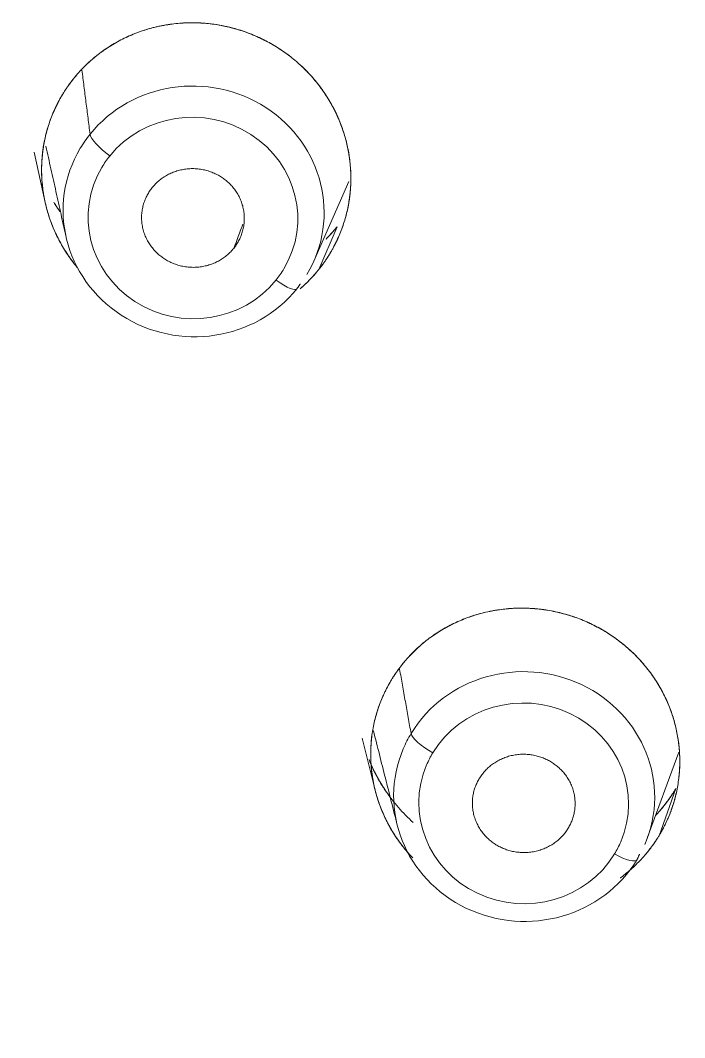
# Model space of a CAD drawing. Extents: x 6453 to 7582, y 0 to 827.
# Drawn here: x 6933.23 to 6940.98, y 501.82 to 513.7 of the extents above; entities that cross this region are included whole.
import ezdxf

# ---------------------------------------------------------------- set-up
doc = ezdxf.new("R2010")
doc.units = 0
doc.header["$LTSCALE"] = 30
doc.header["$MEASUREMENT"] = 0
doc.linetypes.add('HIDDEN2', pattern=[4.7625, 3.175, -1.5875])
doc.layers.add('1', color=7, linetype='CONTINUOUS')
doc.layers.add('2', color=1, linetype='HIDDEN2')

msp = doc.modelspace()

# ---------------------------------------------------------------- linework, layer by layer
at = {"layer": '1', "color": 7, "linetype": 'Continuous', "lineweight": 18}
for p, q in [((6933.386, 512.155), (6933.516, 511.569)), ((6933.386, 512.155), (6933.516, 511.569)), ((6936.652, 510.884), (6937.063, 511.814)), ((6936.924, 511.286), (6936.71, 510.786)), ((6936.924, 511.286), (6936.71, 510.786)), ((6936.71, 510.786), (6936.924, 511.286)), ((6936.71, 510.786), (6936.924, 511.286)), ((6936.938, 511.159), (6936.94, 511.164)), ((6937.216, 505.316), (6937.369, 504.71)), ((6937.216, 505.316), (6937.369, 504.71)), ((6940.546, 504.149), (6940.914, 505.155)), ((6940.881, 504.729), (6940.683, 504.179)), ((6940.881, 504.729), (6940.683, 504.179)), ((6940.683, 504.179), (6940.881, 504.729)), ((6940.683, 504.179), (6940.881, 504.729)), ((6940.823, 504.47), (6940.824, 504.472))]:
    msp.add_line(p, q, dxfattribs=at)
for centre, major_axis, ratio, start_param, end_param in [((6959.952, 496.519), (-59.628, 0), 0.953717, 3.141593, 6.283185), ((6959.952, 496.519), (-59.628, 0), 0.953717, 3.141593, 6.274276), ((6935.249, 511.465), (-1.517, 0.15), 0.959525, 2.716861, 5.722904), ((6935.249, 511.465), (-1.517, 0.15), 0.959525, 5.858453, 8.864497), ((6939.108, 504.636), (-1.522, 0.079), 0.956196, 2.802833, 5.808917), ((6939.108, 504.636), (-1.522, 0.079), 0.956196, 5.944426, 8.95051)]:
    msp.add_ellipse(centre, major_axis=major_axis, ratio=ratio, start_param=start_param, end_param=end_param, dxfattribs=at)
at = {"layer": '1', "color": 7, "linetype": 'Continuous', "lineweight": 13}
for centre, major_axis, ratio, start_param, end_param in [((6935.241, 511.388), (-1.219, 0.12), 0.959525, 2.716861, 5.722904), ((6935.249, 511.465), (-1.517, 0.15), 0.959525, 5.722904, 5.858453), ((6934.278, 512.196), (-0.234, 0.188), 0.238566, 0.242837, 1.725525), ((6935.241, 511.388), (-1.219, 0.12), 0.959525, 5.722904, 5.858453), ((6935.241, 511.388), (-1.219, 0.12), 0.959525, 5.858453, 8.864497), ((6935.241, 511.388), (-1.219, 0.12), 0.959525, 2.581311, 2.716861), ((6936.221, 510.748), (0.234, -0.188), 0.238566, 4.867118, 6.349806), ((6939.103, 504.556), (-1.223, 0.063), 0.956196, 2.802833, 5.808917), ((6939.108, 504.636), (-1.522, 0.079), 0.956196, 5.808917, 5.944426), ((6938.047, 505.234), (-0.257, 0.155), 0.260419, 0.225226, 1.709706), ((6939.103, 504.556), (-1.223, 0.063), 0.956196, 5.808917, 5.944426), ((6939.103, 504.556), (-1.223, 0.063), 0.956196, 5.944426, 8.95051), ((6939.103, 504.556), (-1.223, 0.063), 0.956196, 2.667324, 2.802833), ((6940.169, 504.053), (-0.257, 0.155), 0.260419, 1.709706, 3.194185)]:
    msp.add_ellipse(centre, major_axis=major_axis, ratio=ratio, start_param=start_param, end_param=end_param, dxfattribs=at)
at = {"layer": '1', "color": 7, "linetype": 'Continuous', "lineweight": 18}
for points, knots in [([(6962.419, 439.668), (6962.999, 439.691), (6964.676, 439.78), (6967.443, 440.04), (6970.703, 440.52), (6973.93, 441.172), (6977.115, 441.992), (6980.248, 442.979), (6983.318, 444.129), (6986.318, 445.439), (6989.237, 446.905), (6992.067, 448.523), (6994.799, 450.287), (6997.425, 452.192), (6999.937, 454.232), (7002.327, 456.402), (7004.588, 458.694), (7006.713, 461.101), (7008.695, 463.617), (7010.529, 466.233), (7012.208, 468.942), (7013.729, 471.735), (7015.085, 474.604), (7016.274, 477.54), (7017.291, 480.534), (7018.133, 483.576), (7018.799, 486.659), (7019.284, 489.772), (7019.59, 492.905), (7019.713, 496.05), (7019.655, 499.196), (7019.414, 502.335), (7018.993, 505.456), (7018.391, 508.55), (7017.612, 511.608), (7016.657, 514.62), (7015.53, 517.578), (7014.233, 520.471), (7012.77, 523.292), (7011.147, 526.031), (7009.368, 528.681), (7007.439, 531.234), (7005.364, 533.681), (7003.152, 536.015), (7000.807, 538.229), (6998.339, 540.316), (6995.753, 542.27), (6993.058, 544.085), (6990.263, 545.755), (6987.375, 547.276), (6984.403, 548.643), (6981.357, 549.85), (6978.245, 550.896), (6975.078, 551.776), (6971.865, 552.489), (6968.616, 553.031), (6965.34, 553.401), (6962.047, 553.598), (6958.749, 553.622), (6955.453, 553.471), (6952.172, 553.148), (6948.914, 552.652), (6945.69, 551.986), (6942.51, 551.151), (6939.382, 550.149), (6936.317, 548.985), (6933.324, 547.661), (6930.413, 546.181), (6927.591, 544.551), (6924.868, 542.774), (6922.252, 540.857), (6919.75, 538.805), (6917.371, 536.624), (6915.122, 534.322), (6913.01, 531.904), (6911.04, 529.379), (6909.22, 526.755), (6907.554, 524.038), (6906.048, 521.238), (6904.706, 518.363), (6903.532, 515.422), (6902.531, 512.423), (6901.704, 509.377), (6901.055, 506.291), (6900.585, 503.176), (6900.295, 500.041), (6900.188, 496.896), (6900.263, 493.75), (6900.519, 490.612), (6900.956, 487.493), (6901.573, 484.402), (6902.368, 481.348), (6903.339, 478.34), (6904.481, 475.388), (6905.793, 472.5), (6907.27, 469.686), (6908.907, 466.954), (6910.699, 464.313), (6912.642, 461.769), (6914.729, 459.332), (6916.953, 457.008), (6919.309, 454.805), (6921.788, 452.73), (6924.384, 450.788), (6927.088, 448.985), (6929.892, 447.328), (6932.788, 445.82), (6935.766, 444.468), (6938.818, 443.274), (6941.935, 442.243), (6945.107, 441.377), (6948.323, 440.68), (6951.575, 440.153), (6954.634, 439.822), (6956.606, 439.702), (6957.484, 439.668)], [0, 0, 0, 0, 0.004702, 0.013606, 0.022511, 0.031416, 0.040321, 0.049226, 0.058131, 0.067035, 0.07594, 0.084844, 0.093748, 0.102652, 0.111556, 0.120459, 0.129362, 0.138265, 0.147168, 0.15607, 0.164972, 0.173874, 0.182775, 0.191676, 0.200577, 0.209478, 0.218378, 0.227279, 0.236179, 0.245079, 0.253978, 0.262878, 0.271778, 0.280678, 0.289578, 0.298478, 0.307379, 0.316279, 0.32518, 0.334081, 0.342982, 0.351884, 0.360785, 0.369687, 0.37859, 0.387493, 0.396396, 0.405299, 0.414202, 0.423106, 0.43201, 0.440914, 0.449818, 0.458723, 0.467628, 0.476532, 0.485437, 0.494342, 0.503247, 0.512152, 0.521057, 0.529962, 0.538867, 0.547772, 0.556677, 0.565582, 0.574486, 0.583391, 0.592295, 0.601199, 0.610103, 0.619007, 0.62791, 0.636813, 0.645716, 0.654619, 0.663521, 0.672423, 0.681325, 0.690226, 0.699127, 0.708028, 0.716929, 0.725829, 0.734729, 0.743629, 0.752529, 0.761429, 0.770329, 0.779229, 0.788129, 0.797029, 0.805929, 0.814829, 0.82373, 0.832631, 0.841532, 0.850433, 0.859334, 0.868236, 0.877138, 0.886041, 0.894944, 0.903847, 0.91275, 0.921653, 0.930557, 0.939461, 0.948365, 0.95727, 0.966174, 0.975079, 0.983983, 0.992888, 1, 1, 1, 1]), ([(6995.778, 451.033), (6996.33, 451.416), (6997.748, 452.443), (6999.935, 454.234), (7002.327, 456.401), (7004.588, 458.694), (7006.713, 461.101), (7008.695, 463.617), (7010.529, 466.233), (7012.208, 468.942), (7013.729, 471.735), (7015.085, 474.604), (7016.274, 477.54), (7017.291, 480.534), (7018.133, 483.576), (7018.799, 486.659), (7019.284, 489.772), (7019.59, 492.905), (7019.713, 496.05), (7019.655, 499.196), (7019.414, 502.335), (7018.993, 505.456), (7018.391, 508.55), (7017.612, 511.608), (7016.657, 514.62), (7015.53, 517.578), (7014.233, 520.471), (7012.77, 523.292), (7011.147, 526.031), (7009.368, 528.681), (7007.439, 531.234), (7005.364, 533.681), (7003.152, 536.015), (7000.807, 538.229), (6998.339, 540.316), (6995.753, 542.27), (6993.058, 544.085), (6990.263, 545.755), (6987.375, 547.276), (6984.403, 548.643), (6981.357, 549.85), (6978.245, 550.896), (6975.078, 551.776), (6971.865, 552.489), (6968.616, 553.031), (6965.34, 553.401), (6962.047, 553.598), (6958.749, 553.622), (6955.453, 553.471), (6952.172, 553.148), (6948.914, 552.652), (6945.69, 551.986), (6942.51, 551.151), (6939.382, 550.149), (6936.317, 548.985), (6933.324, 547.661), (6930.413, 546.181), (6927.591, 544.551), (6924.868, 542.774), (6922.252, 540.857), (6919.75, 538.805), (6917.371, 536.624), (6915.122, 534.322), (6913.01, 531.904), (6911.04, 529.379), (6909.22, 526.755), (6907.554, 524.038), (6906.048, 521.238), (6904.706, 518.363), (6903.532, 515.422), (6902.531, 512.423), (6901.704, 509.377), (6901.055, 506.291), (6900.585, 503.176), (6900.295, 500.041), (6900.188, 496.896), (6900.263, 493.75), (6900.519, 490.612), (6900.956, 487.493), (6901.573, 484.402), (6902.368, 481.348), (6903.339, 478.34), (6904.481, 475.388), (6905.793, 472.5), (6907.27, 469.686), (6908.907, 466.954), (6910.699, 464.313), (6912.642, 461.769), (6914.729, 459.332), (6916.954, 457.009), (6919.307, 454.804), (6921.793, 452.736), (6923.685, 451.284), (6924.774, 450.56), (6924.962, 450.437)], [0, 0, 0, 0, 0.006833, 0.017845, 0.028856, 0.039868, 0.050878, 0.061889, 0.072899, 0.083908, 0.094918, 0.105926, 0.116935, 0.127943, 0.138951, 0.149959, 0.160966, 0.171973, 0.18298, 0.193987, 0.204994, 0.216001, 0.227008, 0.238016, 0.249023, 0.26003, 0.271038, 0.282046, 0.293055, 0.304063, 0.315072, 0.326082, 0.337091, 0.348102, 0.359112, 0.370123, 0.381134, 0.392146, 0.403157, 0.414169, 0.425182, 0.436194, 0.447207, 0.45822, 0.469233, 0.480246, 0.491259, 0.502272, 0.513286, 0.524299, 0.535313, 0.546326, 0.557339, 0.568352, 0.579365, 0.590378, 0.601391, 0.612403, 0.623416, 0.634428, 0.645439, 0.656451, 0.667462, 0.678472, 0.689483, 0.700493, 0.711502, 0.722512, 0.73352, 0.744529, 0.755537, 0.766545, 0.777553, 0.78856, 0.799567, 0.810574, 0.821581, 0.832588, 0.843595, 0.854602, 0.865609, 0.876617, 0.887624, 0.898632, 0.90964, 0.920649, 0.931657, 0.942666, 0.953676, 0.964686, 0.975696, 0.986706, 0.997717, 1, 1, 1, 1]), ([(6933.849, 513.017), (6933.854, 513.022), (6933.863, 513.033), (6933.876, 513.049), (6933.89, 513.065), (6933.904, 513.081), (6933.918, 513.097), (6933.932, 513.112), (6933.946, 513.127), (6933.961, 513.142), (6933.976, 513.157), (6933.991, 513.172), (6934.006, 513.187), (6934.021, 513.201), (6934.037, 513.215), (6934.053, 513.229), (6934.068, 513.243), (6934.085, 513.257), (6934.118, 513.285), (6934.171, 513.325), (6934.245, 513.376), (6934.321, 513.424), (6934.426, 513.481), (6934.563, 513.544), (6934.733, 513.601), (6934.908, 513.642), (6935.086, 513.664), (6935.265, 513.67), (6935.445, 513.657), (6935.622, 513.628), (6935.797, 513.581), (6935.968, 513.518), (6936.132, 513.437), (6936.288, 513.341), (6936.433, 513.232), (6936.565, 513.11), (6936.684, 512.977), (6936.788, 512.835), (6936.877, 512.686), (6936.951, 512.531), (6937.008, 512.372), (6937.05, 512.21), (6937.077, 512.045), (6937.087, 511.879), (6937.082, 511.712), (6937.06, 511.546), (6937.028, 511.41), (6936.995, 511.303), (6936.966, 511.224), (6936.933, 511.146), (6936.903, 511.084), (6936.878, 511.037), (6936.859, 511.004), (6936.84, 510.972), (6936.82, 510.94), (6936.799, 510.908), (6936.778, 510.877), (6936.756, 510.846), (6936.733, 510.816), (6936.718, 510.796), (6936.71, 510.786)], [0, 0, 0, 0, 0.003802, 0.0076, 0.011396, 0.01519, 0.018982, 0.022773, 0.026564, 0.030354, 0.034144, 0.037935, 0.041727, 0.045521, 0.049317, 0.053115, 0.056916, 0.060721, 0.064529, 0.08064, 0.096722, 0.112812, 0.128946, 0.161043, 0.193129, 0.224893, 0.256654, 0.288251, 0.31984, 0.351616, 0.383225, 0.415202, 0.447226, 0.479497, 0.511374, 0.542994, 0.574614, 0.605652, 0.636433, 0.666702, 0.696891, 0.726891, 0.756741, 0.786751, 0.81672, 0.847032, 0.877323, 0.892617, 0.907871, 0.923127, 0.938426, 0.94529, 0.95214, 0.958979, 0.965811, 0.97264, 0.979469, 0.986303, 0.993146, 1, 1, 1, 1]), ([(6933.849, 513.017), (6933.854, 513.022), (6933.863, 513.033), (6933.876, 513.049), (6933.89, 513.065), (6933.904, 513.081), (6933.918, 513.097), (6933.932, 513.112), (6933.946, 513.127), (6933.961, 513.142), (6933.976, 513.157), (6933.991, 513.172), (6934.006, 513.187), (6934.021, 513.201), (6934.037, 513.215), (6934.053, 513.229), (6934.068, 513.243), (6934.085, 513.257), (6934.118, 513.285), (6934.171, 513.325), (6934.245, 513.376), (6934.321, 513.424), (6934.426, 513.481), (6934.563, 513.544), (6934.733, 513.601), (6934.908, 513.642), (6935.086, 513.664), (6935.265, 513.67), (6935.445, 513.657), (6935.622, 513.628), (6935.797, 513.581), (6935.968, 513.518), (6936.132, 513.437), (6936.288, 513.341), (6936.433, 513.232), (6936.565, 513.11), (6936.684, 512.977), (6936.788, 512.835), (6936.877, 512.686), (6936.951, 512.531), (6937.008, 512.372), (6937.05, 512.21), (6937.077, 512.045), (6937.087, 511.879), (6937.082, 511.712), (6937.06, 511.546), (6937.028, 511.41), (6936.995, 511.303), (6936.966, 511.224), (6936.933, 511.146), (6936.903, 511.084), (6936.878, 511.037), (6936.859, 511.004), (6936.84, 510.972), (6936.82, 510.94), (6936.799, 510.908), (6936.778, 510.877), (6936.756, 510.846), (6936.733, 510.816), (6936.718, 510.796), (6936.71, 510.786)], [0, 0, 0, 0, 0.003802, 0.0076, 0.011396, 0.01519, 0.018982, 0.022773, 0.026564, 0.030354, 0.034144, 0.037935, 0.041727, 0.045521, 0.049317, 0.053115, 0.056916, 0.060721, 0.064529, 0.08064, 0.096722, 0.112812, 0.128946, 0.161043, 0.193129, 0.224893, 0.256654, 0.288251, 0.31984, 0.351616, 0.383225, 0.415202, 0.447226, 0.479497, 0.511374, 0.542994, 0.574614, 0.605652, 0.636433, 0.666702, 0.696891, 0.726891, 0.756741, 0.786751, 0.81672, 0.847032, 0.877323, 0.892617, 0.907871, 0.923127, 0.938426, 0.94529, 0.95214, 0.958979, 0.965811, 0.97264, 0.979469, 0.986303, 0.993146, 1, 1, 1, 1]), ([(6936.71, 510.786), (6936.714, 510.792), (6936.723, 510.803), (6936.736, 510.819), (6936.748, 510.836), (6936.76, 510.852), (6936.773, 510.869), (6936.785, 510.886), (6936.796, 510.904), (6936.808, 510.921), (6936.819, 510.939), (6936.831, 510.957), (6936.842, 510.975), (6936.852, 510.993), (6936.863, 511.011), (6936.873, 511.029), (6936.883, 511.048), (6936.903, 511.086), (6936.931, 511.143), (6936.965, 511.222), (6936.995, 511.302), (6937.027, 511.407), (6937.059, 511.54), (6937.081, 511.704), (6937.088, 511.873), (6937.077, 512.038), (6937.053, 512.198), (6937.013, 512.356), (6936.955, 512.521), (6936.883, 512.674), (6936.794, 512.827), (6936.684, 512.978), (6936.578, 513.095), (6936.492, 513.177), (6936.441, 513.222), (6936.39, 513.263), (6936.337, 513.304), (6936.273, 513.349), (6936.2, 513.395), (6936.103, 513.451), (6935.971, 513.516), (6935.815, 513.575), (6935.668, 513.616), (6935.501, 513.65), (6935.306, 513.67), (6935.093, 513.665), (6934.901, 513.64), (6934.723, 513.598), (6934.556, 513.541), (6934.423, 513.48), (6934.32, 513.423), (6934.243, 513.375), (6934.169, 513.324), (6934.111, 513.278), (6934.067, 513.242), (6934.037, 513.216), (6934.008, 513.189), (6933.98, 513.162), (6933.952, 513.134), (6933.925, 513.105), (6933.899, 513.076), (6933.874, 513.047), (6933.858, 513.027), (6933.849, 513.017)], [0, 0, 0, 0, 0.003751, 0.007508, 0.011272, 0.015041, 0.018817, 0.022599, 0.026387, 0.030182, 0.033982, 0.037789, 0.041602, 0.045421, 0.049246, 0.053078, 0.056916, 0.06076, 0.076251, 0.091734, 0.107209, 0.122676, 0.151587, 0.181278, 0.212085, 0.243257, 0.270306, 0.29912, 0.331036, 0.36356, 0.389396, 0.425376, 0.462543, 0.472639, 0.488618, 0.498083, 0.507095, 0.523982, 0.539252, 0.552793, 0.583149, 0.616794, 0.640144, 0.663523, 0.706679, 0.743348, 0.776494, 0.809229, 0.840608, 0.871057, 0.887322, 0.903598, 0.919887, 0.936187, 0.943366, 0.950522, 0.957657, 0.964769, 0.971859, 0.978927, 0.985974, 0.992998, 1, 1, 1, 1]), ([(6936.71, 510.786), (6936.714, 510.792), (6936.723, 510.803), (6936.736, 510.819), (6936.748, 510.836), (6936.76, 510.852), (6936.773, 510.869), (6936.785, 510.886), (6936.796, 510.904), (6936.808, 510.921), (6936.819, 510.939), (6936.831, 510.957), (6936.842, 510.975), (6936.852, 510.993), (6936.863, 511.011), (6936.873, 511.029), (6936.883, 511.048), (6936.903, 511.086), (6936.931, 511.143), (6936.965, 511.222), (6936.995, 511.302), (6937.027, 511.407), (6937.059, 511.54), (6937.081, 511.704), (6937.088, 511.873), (6937.077, 512.038), (6937.053, 512.198), (6937.013, 512.356), (6936.955, 512.521), (6936.883, 512.674), (6936.794, 512.827), (6936.684, 512.978), (6936.578, 513.095), (6936.492, 513.177), (6936.441, 513.222), (6936.39, 513.263), (6936.337, 513.304), (6936.273, 513.349), (6936.2, 513.395), (6936.103, 513.451), (6935.971, 513.516), (6935.817, 513.574), (6935.673, 513.615), (6935.548, 513.641), (6935.406, 513.66), (6935.252, 513.669), (6935.078, 513.663), (6934.901, 513.64), (6934.723, 513.598), (6934.556, 513.541), (6934.423, 513.48), (6934.32, 513.423), (6934.243, 513.375), (6934.169, 513.324), (6934.111, 513.278), (6934.067, 513.242), (6934.037, 513.216), (6934.008, 513.189), (6933.98, 513.162), (6933.952, 513.134), (6933.925, 513.105), (6933.899, 513.076), (6933.874, 513.047), (6933.858, 513.027), (6933.849, 513.017)], [0, 0, 0, 0, 0.003751, 0.007508, 0.011272, 0.015041, 0.018817, 0.022598, 0.026387, 0.030181, 0.033981, 0.037788, 0.041601, 0.04542, 0.049245, 0.053076, 0.056914, 0.060758, 0.076249, 0.091732, 0.107206, 0.122673, 0.151583, 0.181273, 0.212079, 0.24325, 0.270298, 0.299112, 0.331027, 0.36355, 0.389385, 0.425364, 0.46253, 0.472625, 0.488604, 0.498069, 0.50708, 0.523967, 0.539236, 0.552777, 0.583132, 0.616777, 0.639319, 0.661789, 0.684188, 0.71451, 0.743356, 0.7765, 0.809235, 0.840612, 0.87106, 0.887325, 0.903601, 0.919889, 0.936189, 0.943367, 0.950524, 0.957658, 0.96477, 0.97186, 0.978928, 0.985974, 0.992998, 1, 1, 1, 1]), ([(6933.85, 510.862), (6933.839, 510.876), (6933.792, 510.938), (6933.717, 511.053), (6933.634, 511.211), (6933.569, 511.375), (6933.519, 511.544), (6933.487, 511.717), (6933.472, 511.89), (6933.475, 512.064), (6933.495, 512.236), (6933.527, 512.377), (6933.56, 512.487), (6933.589, 512.568), (6933.623, 512.648), (6933.653, 512.712), (6933.679, 512.76), (6933.697, 512.794), (6933.717, 512.827), (6933.737, 512.86), (6933.758, 512.892), (6933.78, 512.924), (6933.802, 512.956), (6933.825, 512.987), (6933.841, 513.007), (6933.849, 513.017)], [0, 0, 0, 0, 0.022644, 0.098792, 0.174239, 0.24999, 0.32498, 0.400283, 0.475137, 0.549957, 0.624664, 0.699439, 0.736907, 0.774338, 0.811812, 0.849407, 0.866214, 0.882986, 0.899731, 0.916455, 0.933164, 0.949867, 0.966569, 0.983278, 1, 1, 1, 1]), ([(6933.85, 510.862), (6933.839, 510.876), (6933.792, 510.938), (6933.717, 511.053), (6933.634, 511.211), (6933.569, 511.375), (6933.519, 511.544), (6933.487, 511.717), (6933.472, 511.89), (6933.475, 512.064), (6933.495, 512.236), (6933.527, 512.377), (6933.56, 512.487), (6933.589, 512.568), (6933.623, 512.648), (6933.653, 512.712), (6933.679, 512.76), (6933.697, 512.794), (6933.717, 512.827), (6933.737, 512.86), (6933.758, 512.892), (6933.78, 512.924), (6933.802, 512.956), (6933.825, 512.987), (6933.841, 513.007), (6933.849, 513.017)], [0, 0, 0, 0, 0.022644, 0.098792, 0.174239, 0.24999, 0.32498, 0.400283, 0.475137, 0.549957, 0.624664, 0.699439, 0.736907, 0.774338, 0.811812, 0.849407, 0.866214, 0.882986, 0.899731, 0.916455, 0.933164, 0.949867, 0.966569, 0.983278, 1, 1, 1, 1]), ([(6933.849, 513.017), (6933.845, 513.011), (6933.836, 513), (6933.823, 512.983), (6933.81, 512.967), (6933.798, 512.949), (6933.785, 512.932), (6933.773, 512.915), (6933.761, 512.897), (6933.749, 512.879), (6933.738, 512.861), (6933.726, 512.843), (6933.715, 512.824), (6933.704, 512.806), (6933.694, 512.787), (6933.683, 512.768), (6933.673, 512.749), (6933.652, 512.71), (6933.624, 512.651), (6933.59, 512.57), (6933.56, 512.488), (6933.527, 512.38), (6933.497, 512.243), (6933.476, 512.073), (6933.472, 511.897), (6933.486, 511.727), (6933.515, 511.563), (6933.56, 511.399), (6933.627, 511.227), (6933.714, 511.057), (6933.805, 510.918), (6933.866, 510.84), (6933.891, 510.811)], [0, 0, 0, 0, 0.008916, 0.017849, 0.026798, 0.035764, 0.044746, 0.053745, 0.06276, 0.071792, 0.08084, 0.089905, 0.098987, 0.108084, 0.117199, 0.12633, 0.135477, 0.144641, 0.181585, 0.218534, 0.255488, 0.292447, 0.361523, 0.43298, 0.507626, 0.58352, 0.646725, 0.71595, 0.795577, 0.876862, 0.953376, 1, 1, 1, 1]), ([(6933.849, 513.017), (6933.845, 513.011), (6933.836, 513), (6933.823, 512.983), (6933.81, 512.967), (6933.798, 512.949), (6933.785, 512.932), (6933.773, 512.915), (6933.761, 512.897), (6933.749, 512.879), (6933.738, 512.861), (6933.726, 512.843), (6933.715, 512.824), (6933.704, 512.806), (6933.694, 512.787), (6933.683, 512.768), (6933.673, 512.749), (6933.652, 512.71), (6933.624, 512.651), (6933.59, 512.57), (6933.56, 512.488), (6933.521, 512.36), (6933.484, 512.179), (6933.472, 511.986), (6933.477, 511.831), (6933.49, 511.705), (6933.515, 511.563), (6933.56, 511.399), (6933.627, 511.227), (6933.714, 511.057), (6933.805, 510.918), (6933.866, 510.84), (6933.891, 510.811)], [0, 0, 0, 0, 0.008917, 0.01785, 0.0268, 0.035766, 0.044749, 0.053748, 0.062764, 0.071796, 0.080845, 0.08991, 0.098992, 0.10809, 0.117205, 0.126336, 0.135484, 0.144649, 0.181595, 0.218546, 0.255502, 0.292463, 0.388177, 0.488011, 0.535562, 0.583511, 0.646719, 0.715947, 0.795579, 0.876868, 0.953386, 1, 1, 1, 1]), ([(6933.687, 511.465), (6933.669, 511.491), (6933.645, 511.527), (6933.623, 511.563), (6933.618, 511.573)], [0, 0, 0, 0, 0.73896, 1, 1, 1, 1]), ([(6933.687, 511.465), (6933.669, 511.491), (6933.645, 511.527), (6933.623, 511.563), (6933.618, 511.573)], [0, 0, 0, 0, 0.739313, 1, 1, 1, 1]), ([(6933.619, 511.571), (6933.624, 511.562), (6933.646, 511.526), (6933.669, 511.491), (6933.687, 511.465)], [0, 0, 0, 0, 0.248218, 1, 1, 1, 1]), ([(6933.619, 511.571), (6933.624, 511.562), (6933.646, 511.526), (6933.669, 511.491), (6933.687, 511.465)], [0, 0, 0, 0, 0.248218, 1, 1, 1, 1]), ([(6936.795, 511.142), (6936.802, 511.148), (6936.817, 511.164), (6936.842, 511.191), (6936.87, 511.222), (6936.898, 511.254), (6936.915, 511.275), (6936.924, 511.286)], [0, 0, 0, 0, 0.13373, 0.349965, 0.566341, 0.782978, 1, 1, 1, 1]), ([(6936.795, 511.142), (6936.802, 511.148), (6936.817, 511.164), (6936.842, 511.191), (6936.87, 511.222), (6936.898, 511.254), (6936.915, 511.275), (6936.924, 511.286)], [0, 0, 0, 0, 0.13373, 0.349965, 0.566341, 0.782978, 1, 1, 1, 1]), ([(6936.924, 511.286), (6936.92, 511.281), (6936.911, 511.269), (6936.897, 511.253), (6936.883, 511.236), (6936.868, 511.22), (6936.854, 511.204), (6936.839, 511.188), (6936.824, 511.172), (6936.81, 511.157), (6936.8, 511.147), (6936.795, 511.142)], [0, 0, 0, 0, 0.111773, 0.223716, 0.335829, 0.448113, 0.560568, 0.673194, 0.785991, 0.89896, 1, 1, 1, 1]), ([(6936.924, 511.286), (6936.92, 511.281), (6936.911, 511.269), (6936.897, 511.253), (6936.883, 511.236), (6936.868, 511.22), (6936.854, 511.204), (6936.839, 511.188), (6936.824, 511.172), (6936.81, 511.157), (6936.8, 511.147), (6936.795, 511.142)], [0, 0, 0, 0, 0.111781, 0.223732, 0.335853, 0.448145, 0.560608, 0.673243, 0.786048, 0.899025, 1, 1, 1, 1]), ([(6936.71, 510.786), (6936.706, 510.781), (6936.697, 510.77), (6936.683, 510.754), (6936.67, 510.738), (6936.656, 510.723), (6936.642, 510.707), (6936.628, 510.692), (6936.614, 510.677), (6936.599, 510.662), (6936.585, 510.647), (6936.57, 510.632), (6936.555, 510.618), (6936.539, 510.604), (6936.524, 510.589), (6936.509, 510.576), (6936.499, 510.567), (6936.494, 510.563)], [0, 0, 0, 0, 0.067293, 0.134527, 0.201715, 0.268867, 0.335995, 0.403109, 0.470223, 0.537346, 0.60449, 0.671667, 0.738888, 0.806165, 0.873508, 0.940928, 1, 1, 1, 1]), ([(6936.71, 510.786), (6936.706, 510.781), (6936.697, 510.77), (6936.683, 510.754), (6936.67, 510.738), (6936.656, 510.723), (6936.642, 510.707), (6936.628, 510.692), (6936.614, 510.677), (6936.599, 510.662), (6936.585, 510.647), (6936.57, 510.632), (6936.555, 510.618), (6936.539, 510.604), (6936.524, 510.589), (6936.509, 510.576), (6936.499, 510.567), (6936.494, 510.563)], [0, 0, 0, 0, 0.067293, 0.134527, 0.201715, 0.268867, 0.335995, 0.403109, 0.470223, 0.537346, 0.60449, 0.671667, 0.738888, 0.806165, 0.873508, 0.940928, 1, 1, 1, 1]), ([(6936.494, 510.563), (6936.499, 510.568), (6936.515, 510.581), (6936.54, 510.604), (6936.571, 510.633), (6936.6, 510.663), (6936.629, 510.693), (6936.657, 510.723), (6936.684, 510.754), (6936.701, 510.776), (6936.71, 510.786)], [0, 0, 0, 0, 0.062556, 0.197731, 0.332486, 0.466822, 0.60074, 0.734242, 0.867328, 1, 1, 1, 1]), ([(6936.494, 510.563), (6936.499, 510.568), (6936.515, 510.581), (6936.54, 510.604), (6936.571, 510.633), (6936.6, 510.663), (6936.629, 510.693), (6936.657, 510.723), (6936.684, 510.754), (6936.701, 510.776), (6936.71, 510.786)], [0, 0, 0, 0, 0.062541, 0.197718, 0.332475, 0.466813, 0.600734, 0.734237, 0.867326, 1, 1, 1, 1]), ([(6940.683, 504.179), (6940.687, 504.185), (6940.694, 504.197), (6940.704, 504.215), (6940.714, 504.233), (6940.724, 504.251), (6940.734, 504.269), (6940.743, 504.287), (6940.753, 504.306), (6940.762, 504.325), (6940.771, 504.343), (6940.779, 504.362), (6940.788, 504.382), (6940.796, 504.401), (6940.804, 504.42), (6940.812, 504.44), (6940.819, 504.459), (6940.834, 504.499), (6940.854, 504.559), (6940.876, 504.641), (6940.895, 504.723), (6940.913, 504.831), (6940.926, 504.965), (6940.926, 505.129), (6940.91, 505.296), (6940.878, 505.455), (6940.833, 505.608), (6940.774, 505.759), (6940.695, 505.913), (6940.603, 506.056), (6940.493, 506.196), (6940.363, 506.333), (6940.219, 506.453), (6940.105, 506.531), (6940.034, 506.574), (6939.976, 506.607), (6939.92, 506.636), (6939.843, 506.673), (6939.739, 506.717), (6939.586, 506.768), (6939.422, 506.805), (6939.269, 506.827), (6939.099, 506.838), (6938.903, 506.831), (6938.693, 506.798), (6938.505, 506.747), (6938.336, 506.681), (6938.179, 506.602), (6938.058, 506.525), (6937.965, 506.456), (6937.896, 506.399), (6937.83, 506.338), (6937.779, 506.286), (6937.742, 506.245), (6937.716, 506.216), (6937.691, 506.186), (6937.667, 506.155), (6937.644, 506.124), (6937.621, 506.093), (6937.6, 506.062), (6937.579, 506.03), (6937.565, 506.008), (6937.559, 505.997)], [0, 0, 0, 0, 0.003747, 0.0075, 0.01126, 0.015025, 0.018797, 0.022574, 0.026358, 0.030148, 0.033944, 0.037746, 0.041554, 0.045369, 0.049189, 0.053016, 0.056849, 0.060688, 0.076158, 0.091619, 0.107071, 0.122514, 0.151362, 0.180984, 0.211709, 0.242796, 0.269497, 0.298155, 0.330114, 0.362791, 0.389326, 0.424909, 0.463307, 0.488585, 0.498138, 0.507195, 0.524084, 0.531379, 0.552514, 0.583172, 0.61673, 0.640965, 0.66514, 0.706671, 0.74487, 0.777844, 0.81043, 0.8417, 0.872072, 0.888223, 0.904381, 0.920545, 0.936717, 0.943838, 0.950936, 0.958013, 0.965067, 0.972098, 0.979107, 0.986094, 0.993058, 1, 1, 1, 1]), ([(6940.683, 504.179), (6940.687, 504.185), (6940.694, 504.197), (6940.704, 504.215), (6940.714, 504.233), (6940.724, 504.251), (6940.734, 504.269), (6940.743, 504.287), (6940.753, 504.306), (6940.762, 504.325), (6940.771, 504.343), (6940.779, 504.362), (6940.788, 504.382), (6940.796, 504.401), (6940.804, 504.42), (6940.812, 504.44), (6940.819, 504.459), (6940.834, 504.499), (6940.854, 504.559), (6940.876, 504.641), (6940.895, 504.723), (6940.913, 504.831), (6940.926, 504.965), (6940.926, 505.129), (6940.91, 505.296), (6940.878, 505.455), (6940.833, 505.608), (6940.774, 505.759), (6940.695, 505.913), (6940.603, 506.056), (6940.493, 506.196), (6940.363, 506.333), (6940.219, 506.453), (6940.105, 506.531), (6940.034, 506.574), (6939.976, 506.607), (6939.92, 506.636), (6939.843, 506.673), (6939.739, 506.717), (6939.586, 506.768), (6939.403, 506.81), (6939.209, 506.834), (6939.02, 506.837), (6938.845, 506.822), (6938.675, 506.793), (6938.505, 506.747), (6938.336, 506.681), (6938.179, 506.602), (6938.058, 506.525), (6937.965, 506.456), (6937.896, 506.399), (6937.83, 506.338), (6937.779, 506.286), (6937.742, 506.245), (6937.716, 506.216), (6937.691, 506.186), (6937.667, 506.155), (6937.644, 506.124), (6937.621, 506.093), (6937.6, 506.062), (6937.579, 506.03), (6937.565, 506.008), (6937.559, 505.997)], [0, 0, 0, 0, 0.003747, 0.0075, 0.01126, 0.015025, 0.018796, 0.022574, 0.026358, 0.030148, 0.033944, 0.037746, 0.041554, 0.045368, 0.049189, 0.053016, 0.056849, 0.060688, 0.076158, 0.091618, 0.10707, 0.122513, 0.151361, 0.180982, 0.211707, 0.242793, 0.269494, 0.298152, 0.330111, 0.362788, 0.389322, 0.424905, 0.463303, 0.488581, 0.498134, 0.507191, 0.524079, 0.531374, 0.552509, 0.583167, 0.616725, 0.651681, 0.686214, 0.716616, 0.744872, 0.777846, 0.810432, 0.841701, 0.872073, 0.888224, 0.904381, 0.920546, 0.936717, 0.943838, 0.950937, 0.958013, 0.965067, 0.972099, 0.979108, 0.986094, 0.993058, 1, 1, 1, 1]), ([(6937.559, 505.997), (6937.562, 506.003), (6937.569, 506.015), (6937.58, 506.032), (6937.592, 506.05), (6937.603, 506.067), (6937.615, 506.084), (6937.627, 506.101), (6937.639, 506.117), (6937.651, 506.134), (6937.664, 506.151), (6937.676, 506.167), (6937.689, 506.183), (6937.702, 506.199), (6937.716, 506.215), (6937.729, 506.231), (6937.743, 506.246), (6937.757, 506.262), (6937.786, 506.294), (6937.832, 506.34), (6937.897, 506.4), (6937.965, 506.456), (6938.06, 506.527), (6938.185, 506.606), (6938.344, 506.685), (6938.511, 506.748), (6938.684, 506.795), (6938.861, 506.825), (6939.042, 506.837), (6939.224, 506.832), (6939.405, 506.809), (6939.584, 506.769), (6939.757, 506.711), (6939.923, 506.638), (6940.081, 506.549), (6940.229, 506.445), (6940.365, 506.329), (6940.488, 506.202), (6940.596, 506.067), (6940.688, 505.925), (6940.766, 505.776), (6940.829, 505.622), (6940.877, 505.463), (6940.909, 505.301), (6940.926, 505.136), (6940.927, 504.971), (6940.913, 504.833), (6940.895, 504.724), (6940.877, 504.643), (6940.855, 504.562), (6940.833, 504.498), (6940.815, 504.448), (6940.801, 504.413), (6940.787, 504.379), (6940.771, 504.345), (6940.755, 504.311), (6940.738, 504.277), (6940.721, 504.244), (6940.702, 504.212), (6940.69, 504.19), (6940.683, 504.179)], [0, 0, 0, 0, 0.003769, 0.007536, 0.0113, 0.015064, 0.018826, 0.022587, 0.026349, 0.03011, 0.033872, 0.037635, 0.0414, 0.045167, 0.048936, 0.052707, 0.056482, 0.060261, 0.064043, 0.080035, 0.095991, 0.111945, 0.127929, 0.159773, 0.191635, 0.223434, 0.255133, 0.287047, 0.31891, 0.35113, 0.383278, 0.415535, 0.447497, 0.479594, 0.511412, 0.543229, 0.575082, 0.606406, 0.637199, 0.667354, 0.697456, 0.727404, 0.757204, 0.787229, 0.817106, 0.847308, 0.877486, 0.892738, 0.907954, 0.923175, 0.938444, 0.945313, 0.952166, 0.959005, 0.965837, 0.972663, 0.979489, 0.986317, 0.993153, 1, 1, 1, 1]), ([(6937.559, 505.997), (6937.562, 506.003), (6937.569, 506.015), (6937.58, 506.032), (6937.592, 506.05), (6937.603, 506.067), (6937.615, 506.084), (6937.627, 506.101), (6937.639, 506.117), (6937.651, 506.134), (6937.664, 506.151), (6937.676, 506.167), (6937.689, 506.183), (6937.702, 506.199), (6937.716, 506.215), (6937.729, 506.231), (6937.743, 506.246), (6937.757, 506.262), (6937.786, 506.294), (6937.832, 506.34), (6937.897, 506.4), (6937.965, 506.456), (6938.06, 506.527), (6938.185, 506.606), (6938.344, 506.685), (6938.511, 506.748), (6938.684, 506.795), (6938.861, 506.825), (6939.042, 506.837), (6939.224, 506.832), (6939.405, 506.809), (6939.584, 506.769), (6939.757, 506.711), (6939.923, 506.638), (6940.081, 506.549), (6940.229, 506.445), (6940.365, 506.329), (6940.488, 506.202), (6940.596, 506.067), (6940.688, 505.925), (6940.766, 505.776), (6940.829, 505.622), (6940.877, 505.463), (6940.909, 505.301), (6940.926, 505.136), (6940.927, 504.971), (6940.913, 504.833), (6940.895, 504.724), (6940.877, 504.643), (6940.855, 504.562), (6940.833, 504.498), (6940.815, 504.448), (6940.801, 504.413), (6940.787, 504.379), (6940.771, 504.345), (6940.755, 504.311), (6940.738, 504.277), (6940.721, 504.244), (6940.702, 504.212), (6940.69, 504.19), (6940.683, 504.179)], [0, 0, 0, 0, 0.003769, 0.007536, 0.0113, 0.015064, 0.018826, 0.022587, 0.026349, 0.03011, 0.033872, 0.037635, 0.0414, 0.045167, 0.048936, 0.052707, 0.056482, 0.060261, 0.064043, 0.080035, 0.095991, 0.111945, 0.127929, 0.159773, 0.191635, 0.223434, 0.255133, 0.287047, 0.31891, 0.35113, 0.383278, 0.415535, 0.447497, 0.479594, 0.511412, 0.543229, 0.575082, 0.606406, 0.637199, 0.667354, 0.697456, 0.727404, 0.757204, 0.787229, 0.817106, 0.847308, 0.877486, 0.892738, 0.907954, 0.923175, 0.938444, 0.945313, 0.952166, 0.959005, 0.965837, 0.972663, 0.979489, 0.986317, 0.993153, 1, 1, 1, 1]), ([(6937.771, 503.959), (6937.746, 503.987), (6937.684, 504.061), (6937.593, 504.187), (6937.505, 504.34), (6937.433, 504.501), (6937.377, 504.666), (6937.339, 504.836), (6937.318, 505.008), (6937.314, 505.18), (6937.326, 505.323), (6937.344, 505.436), (6937.362, 505.52), (6937.384, 505.603), (6937.406, 505.67), (6937.424, 505.721), (6937.438, 505.757), (6937.453, 505.793), (6937.469, 505.828), (6937.485, 505.862), (6937.502, 505.897), (6937.52, 505.931), (6937.539, 505.964), (6937.552, 505.986), (6937.559, 505.997)], [0, 0, 0, 0, 0.050091, 0.129548, 0.209461, 0.288467, 0.367919, 0.446813, 0.525704, 0.604397, 0.683209, 0.722679, 0.762122, 0.80162, 0.841252, 0.85897, 0.876652, 0.894305, 0.911935, 0.929551, 0.947158, 0.964764, 0.982376, 1, 1, 1, 1]), ([(6937.771, 503.959), (6937.746, 503.987), (6937.684, 504.061), (6937.593, 504.187), (6937.505, 504.34), (6937.433, 504.501), (6937.377, 504.666), (6937.339, 504.836), (6937.318, 505.008), (6937.314, 505.18), (6937.326, 505.323), (6937.344, 505.436), (6937.362, 505.52), (6937.384, 505.603), (6937.406, 505.67), (6937.424, 505.721), (6937.438, 505.757), (6937.453, 505.793), (6937.469, 505.828), (6937.485, 505.862), (6937.502, 505.897), (6937.52, 505.931), (6937.539, 505.964), (6937.552, 505.986), (6937.559, 505.997)], [0, 0, 0, 0, 0.050091, 0.129548, 0.209461, 0.288467, 0.367919, 0.446813, 0.525704, 0.604397, 0.683209, 0.722679, 0.762122, 0.80162, 0.841252, 0.85897, 0.876652, 0.894305, 0.911935, 0.929551, 0.947158, 0.964764, 0.982376, 1, 1, 1, 1]), ([(6937.559, 505.997), (6937.555, 505.991), (6937.548, 505.979), (6937.537, 505.961), (6937.527, 505.942), (6937.517, 505.924), (6937.507, 505.905), (6937.497, 505.886), (6937.488, 505.867), (6937.478, 505.848), (6937.469, 505.829), (6937.46, 505.809), (6937.452, 505.789), (6937.444, 505.77), (6937.435, 505.75), (6937.428, 505.73), (6937.42, 505.709), (6937.405, 505.669), (6937.385, 505.607), (6937.362, 505.522), (6937.344, 505.437), (6937.326, 505.326), (6937.315, 505.187), (6937.317, 505.017), (6937.337, 504.842), (6937.375, 504.676), (6937.426, 504.519), (6937.493, 504.363), (6937.583, 504.202), (6937.69, 504.05), (6937.77, 503.959), (6937.808, 503.919)], [0, 0, 0, 0, 0.009427, 0.018871, 0.028333, 0.037813, 0.047309, 0.056824, 0.066355, 0.075904, 0.085471, 0.095055, 0.104657, 0.114276, 0.123912, 0.133566, 0.143237, 0.152926, 0.191987, 0.23105, 0.270116, 0.309184, 0.382183, 0.457716, 0.536645, 0.616897, 0.683913, 0.757157, 0.841291, 0.927082, 1, 1, 1, 1]), ([(6937.559, 505.997), (6937.555, 505.991), (6937.548, 505.979), (6937.537, 505.961), (6937.527, 505.942), (6937.517, 505.924), (6937.507, 505.905), (6937.497, 505.886), (6937.488, 505.867), (6937.478, 505.848), (6937.469, 505.829), (6937.46, 505.809), (6937.452, 505.789), (6937.444, 505.77), (6937.435, 505.75), (6937.428, 505.73), (6937.42, 505.709), (6937.405, 505.669), (6937.385, 505.607), (6937.362, 505.522), (6937.344, 505.437), (6937.329, 505.343), (6937.319, 505.238), (6937.314, 505.087), (6937.327, 504.894), (6937.369, 504.694), (6937.426, 504.519), (6937.493, 504.363), (6937.583, 504.202), (6937.69, 504.05), (6937.77, 503.959), (6937.808, 503.919)], [0, 0, 0, 0, 0.009427, 0.018872, 0.028335, 0.037815, 0.047312, 0.056827, 0.066359, 0.075909, 0.085476, 0.09506, 0.104662, 0.114282, 0.123919, 0.133573, 0.143245, 0.152934, 0.191998, 0.231063, 0.270131, 0.309201, 0.359523, 0.411139, 0.512719, 0.61689, 0.683909, 0.757157, 0.841295, 0.927091, 1, 1, 1, 1]), ([(6937.297, 505.067), (6937.3, 505.059), (6937.328, 504.99), (6937.385, 504.872), (6937.449, 504.766), (6937.481, 504.718)], [0, 0, 0, 0, 0.068153, 0.563636, 1, 1, 1, 1]), ([(6937.475, 504.727), (6937.466, 504.74), (6937.433, 504.792), (6937.376, 504.892), (6937.333, 504.981), (6937.313, 505.029)], [0, 0, 0, 0, 0.13746, 0.541061, 1, 1, 1, 1]), ([(6937.425, 504.808), (6937.408, 504.836), (6937.368, 504.907), (6937.333, 504.981), (6937.314, 505.026)], [0, 0, 0, 0, 0.401188, 1, 1, 1, 1]), ([(6937.315, 505.024), (6937.335, 504.978), (6937.387, 504.867), (6937.492, 504.692), (6937.636, 504.505), (6937.752, 504.388), (6937.813, 504.333), (6937.813, 504.333)], [0, 0, 0, 0, 0.178381, 0.429965, 0.715711, 0.999898, 1, 1, 1, 1]), ([(6937.543, 504.629), (6937.525, 504.653), (6937.503, 504.684), (6937.482, 504.716), (6937.478, 504.723)], [0, 0, 0, 0, 0.790188, 1, 1, 1, 1]), ([(6940.643, 504.416), (6940.648, 504.421), (6940.662, 504.437), (6940.685, 504.462), (6940.712, 504.494), (6940.739, 504.526), (6940.764, 504.558), (6940.789, 504.591), (6940.813, 504.625), (6940.836, 504.659), (6940.859, 504.694), (6940.873, 504.717), (6940.881, 504.729)], [0, 0, 0, 0, 0.052201, 0.157935, 0.263419, 0.368713, 0.47388, 0.578983, 0.684084, 0.789245, 0.89453, 1, 1, 1, 1]), ([(6940.676, 504.452), (6940.677, 504.453), (6940.687, 504.464), (6940.707, 504.487), (6940.734, 504.52), (6940.76, 504.553), (6940.786, 504.587), (6940.811, 504.621), (6940.835, 504.657), (6940.858, 504.692), (6940.873, 504.717), (6940.881, 504.729)], [0, 0, 0, 0, 0.012546, 0.135567, 0.258548, 0.38157, 0.504708, 0.628043, 0.751652, 0.875612, 1, 1, 1, 1]), ([(6940.881, 504.729), (6940.877, 504.723), (6940.87, 504.711), (6940.858, 504.693), (6940.847, 504.675), (6940.835, 504.657), (6940.823, 504.64), (6940.811, 504.622), (6940.799, 504.605), (6940.786, 504.587), (6940.773, 504.57), (6940.76, 504.553), (6940.747, 504.536), (6940.733, 504.519), (6940.719, 504.502), (6940.705, 504.485), (6940.691, 504.469), (6940.682, 504.459), (6940.678, 504.454)], [0, 0, 0, 0, 0.061799, 0.123744, 0.185833, 0.248068, 0.310447, 0.372972, 0.435642, 0.498458, 0.561419, 0.624525, 0.687778, 0.751176, 0.81472, 0.87841, 0.942247, 1, 1, 1, 1]), ([(6940.881, 504.729), (6940.877, 504.722), (6940.869, 504.71), (6940.857, 504.69), (6940.844, 504.671), (6940.832, 504.652), (6940.819, 504.634), (6940.806, 504.615), (6940.793, 504.596), (6940.779, 504.578), (6940.765, 504.56), (6940.751, 504.541), (6940.737, 504.523), (6940.722, 504.505), (6940.711, 504.492), (6940.705, 504.485), (6940.704, 504.484)], [0, 0, 0, 0, 0.074948, 0.150016, 0.225205, 0.300516, 0.375948, 0.451501, 0.527176, 0.602972, 0.67889, 0.75493, 0.831092, 0.907376, 0.983782, 1, 1, 1, 1]), ([(6940.683, 504.179), (6940.68, 504.174), (6940.673, 504.162), (6940.662, 504.145), (6940.65, 504.127), (6940.639, 504.11), (6940.628, 504.093), (6940.616, 504.077), (6940.604, 504.06), (6940.592, 504.043), (6940.579, 504.027), (6940.567, 504.011), (6940.554, 503.995), (6940.541, 503.979), (6940.528, 503.963), (6940.514, 503.947), (6940.501, 503.932), (6940.473, 503.901), (6940.43, 503.856), (6940.369, 503.798), (6940.305, 503.743), (6940.258, 503.706), (6940.232, 503.687), (6940.229, 503.685)], [0, 0, 0, 0, 0.030537, 0.061044, 0.091527, 0.121991, 0.152442, 0.182884, 0.213322, 0.243764, 0.274212, 0.304674, 0.335154, 0.365657, 0.39619, 0.426756, 0.457362, 0.488012, 0.611871, 0.735435, 0.859052, 0.983073, 1, 1, 1, 1]), ([(6940.683, 504.179), (6940.68, 504.174), (6940.673, 504.162), (6940.662, 504.145), (6940.65, 504.127), (6940.639, 504.11), (6940.628, 504.093), (6940.616, 504.077), (6940.604, 504.06), (6940.592, 504.043), (6940.579, 504.027), (6940.567, 504.011), (6940.554, 503.995), (6940.541, 503.979), (6940.528, 503.963), (6940.514, 503.947), (6940.501, 503.932), (6940.473, 503.901), (6940.43, 503.856), (6940.369, 503.798), (6940.305, 503.743), (6940.258, 503.706), (6940.232, 503.687), (6940.229, 503.685)], [0, 0, 0, 0, 0.030537, 0.061044, 0.091527, 0.121991, 0.152442, 0.182884, 0.213322, 0.243764, 0.274212, 0.304674, 0.335154, 0.365657, 0.39619, 0.426756, 0.457362, 0.488012, 0.611871, 0.735435, 0.859052, 0.983073, 1, 1, 1, 1]), ([(6940.229, 503.685), (6940.232, 503.687), (6940.258, 503.706), (6940.305, 503.743), (6940.369, 503.798), (6940.43, 503.856), (6940.478, 503.906), (6940.515, 503.948), (6940.542, 503.979), (6940.567, 504.012), (6940.592, 504.044), (6940.617, 504.077), (6940.64, 504.111), (6940.662, 504.145), (6940.676, 504.168), (6940.683, 504.179)], [0, 0, 0, 0, 0.017079, 0.140904, 0.264825, 0.388844, 0.512965, 0.574502, 0.63585, 0.697009, 0.757982, 0.818766, 0.879364, 0.939775, 1, 1, 1, 1]), ([(6940.229, 503.685), (6940.232, 503.687), (6940.258, 503.706), (6940.305, 503.743), (6940.369, 503.798), (6940.43, 503.856), (6940.478, 503.906), (6940.515, 503.948), (6940.542, 503.979), (6940.567, 504.012), (6940.592, 504.044), (6940.617, 504.077), (6940.64, 504.111), (6940.662, 504.145), (6940.676, 504.168), (6940.683, 504.179)], [0, 0, 0, 0, 0.017063, 0.14089, 0.264813, 0.388835, 0.512957, 0.574495, 0.635844, 0.697005, 0.757978, 0.818763, 0.879362, 0.939774, 1, 1, 1, 1])]:
    msp.add_open_spline(points, degree=3, knots=knots, dxfattribs=at)
for points, weights, knots in [([(7019.58, 496.519), (7019.58, 553.388), (6959.952, 553.388), (6900.323, 553.388), (6900.323, 496.519)], [1, 0.707106781187, 1, 0.707106781187, 1], [0, 0, 0, 0.5, 0.5, 1, 1, 1]), ([(7019.58, 496.519), (7019.58, 553.388), (6959.952, 553.388), (6900.852, 553.388), (6900.326, 497.026)], [1, 0.707106781187, 1, 0.708948655878, 0.996339416072], [0, 0, 0, 0.501577, 0.501577, 1, 1, 1]), ([(6934.766, 511.743), (6935.131, 512.197), (6935.607, 511.842), (6936.082, 511.488), (6935.717, 511.034)], [1, 0.707106781185, 1, 0.707106781185, 1], [0, 0, 0, 0.5, 0.5, 1, 1, 1]), ([(6935.717, 511.034), (6935.352, 510.58), (6934.876, 510.934), (6934.4, 511.289), (6934.766, 511.743)], [1, 0.707106781193, 1, 0.707106781193, 1], [0, 0, 0, 0.5, 0.5, 1, 1, 1]), ([(6938.584, 504.845), (6938.884, 505.341), (6939.403, 505.051), (6939.923, 504.762), (6939.623, 504.267)], [1, 0.707106781197, 1, 0.707106781197, 1], [0, 0, 0, 0.5, 0.5, 1, 1, 1]), ([(6939.623, 504.267), (6939.323, 503.771), (6938.803, 504.06), (6938.284, 504.35), (6938.584, 504.845)], [1, 0.707106781184, 1, 0.707106781184, 1], [0, 0, 0, 0.5, 0.5, 1, 1, 1])]:
    msp.add_rational_spline(points, weights, degree=2, knots=knots, dxfattribs=at)
at = {"layer": '1', "color": 7, "linetype": 'Continuous', "lineweight": 13}
for points, degree in [([(6934.04, 512.365), (6933.945, 513.113)], 1), ([(6935.717, 511.034), (6935.753, 511.127), (6935.789, 511.221), (6935.825, 511.315)], 3), ([(6937.788, 505.371), (6937.654, 506.122)], 1)]:
    msp.add_open_spline(points, degree=degree, dxfattribs=at)
at = {"layer": '1', "color": 7, "linetype": 'Continuous', "lineweight": 18}
for points in [[(6933.524, 512.226), (6933.76, 511.166)], [(6936.455, 510.56), (6936.494, 510.62)], [(6937.349, 505.401), (6937.627, 504.301)], [(6940.425, 503.898), (6940.456, 503.962)]]:
    msp.add_open_spline(points, degree=1, dxfattribs=at)
at = {"layer": '2', "color": 7, "linetype": 'Continuous', "lineweight": 18}
msp.add_ellipse((6959.952, 496.914), major_axis=(-59.996, 0), ratio=0.953717, start_param=4.712389, end_param=6.214512, dxfattribs=at)
msp.add_ellipse((6959.952, 496.914), major_axis=(-59.996, 0), ratio=0.953717, start_param=4.712389, end_param=6.214512, dxfattribs=at)
msp.add_open_spline([(6959.952, 554.617), (6958.817, 554.617), (6957.225, 554.574), (6954.873, 554.419), (6952.866, 554.228), (6950.479, 553.909), (6947.981, 553.475), (6945.381, 552.909), (6942.72, 552.206), (6940.027, 551.363), (6937.323, 550.377), (6934.628, 549.247), (6931.958, 547.974), (6929.329, 546.557), (6926.752, 545), (6924.241, 543.305), (6921.806, 541.476), (6919.458, 539.515), (6917.207, 537.429), (6915.062, 535.221), (6913.03, 532.897), (6911.115, 530.458), (6909.326, 527.907), (6907.673, 525.253), (6906.164, 522.51), (6904.808, 519.685), (6903.609, 516.787), (6902.572, 513.825), (6901.702, 510.808), (6900.999, 507.744), (6900.635, 505.566), (6900.47, 504.417), (6900.454, 504.306)], degree=3, knots=[0, 0, 0, 0, 0.03946, 0.05546, 0.082036, 0.109665, 0.13934, 0.170353, 0.202419, 0.23531, 0.268863, 0.302957, 0.337499, 0.372418, 0.407657, 0.44317, 0.47892, 0.514876, 0.551012, 0.587307, 0.623741, 0.660339, 0.697303, 0.734401, 0.77158, 0.808831, 0.846149, 0.883526, 0.920958, 0.958442, 0.995976, 1, 1, 1, 1], dxfattribs=at)
msp.add_open_spline([(6959.952, 554.617), (6958.817, 554.617), (6957.225, 554.574), (6954.873, 554.419), (6952.866, 554.228), (6950.479, 553.909), (6947.981, 553.475), (6945.381, 552.909), (6942.72, 552.206), (6940.027, 551.363), (6937.323, 550.377), (6934.628, 549.247), (6931.958, 547.974), (6929.329, 546.557), (6926.752, 545), (6924.241, 543.305), (6921.806, 541.476), (6919.458, 539.515), (6917.207, 537.429), (6915.062, 535.221), (6913.03, 532.897), (6911.115, 530.458), (6909.326, 527.907), (6907.673, 525.253), (6906.164, 522.51), (6904.808, 519.685), (6903.609, 516.787), (6902.572, 513.825), (6901.702, 510.808), (6900.999, 507.744), (6900.635, 505.566), (6900.47, 504.417), (6900.454, 504.306)], degree=3, knots=[0, 0, 0, 0, 0.03946, 0.05546, 0.082036, 0.109665, 0.13934, 0.170353, 0.202419, 0.23531, 0.268863, 0.302957, 0.337499, 0.372418, 0.407657, 0.44317, 0.47892, 0.514876, 0.551012, 0.587307, 0.623741, 0.660339, 0.697303, 0.734401, 0.77158, 0.808831, 0.846149, 0.883526, 0.920958, 0.958442, 0.995976, 1, 1, 1, 1], dxfattribs=at)
for points, weights, knots in [([(7019.501, 500.826), (7016.991, 534.77), (6984.455, 548.738), (6983.009, 549.359), (6981.53, 549.906), (6927.32, 569.95), (6904.88, 518.796), (6901.202, 510.411), (6900.444, 501.351)], [0.925008169637, 0.825553196241, 1, 0.999647191397, 1, 0.716378052159, 1, 0.939059780537, 0.904307311186], [0, 0, 0, 0.343999, 0.343999, 0.358407, 0.358407, 0.886526, 0.886526, 1, 1, 1]), ([(6981.53, 549.906), (6927.32, 569.95), (6904.88, 518.796), (6901.688, 511.52), (6900.691, 503.69)], [1, 0.716378052159, 1, 0.946687935418, 0.913417875706], [0, 0, 0, 0.841773, 0.841773, 1, 1, 1])]:
    msp.add_rational_spline(points, weights, degree=2, knots=knots, dxfattribs=at)

doc.saveas('drawing.dxf')
